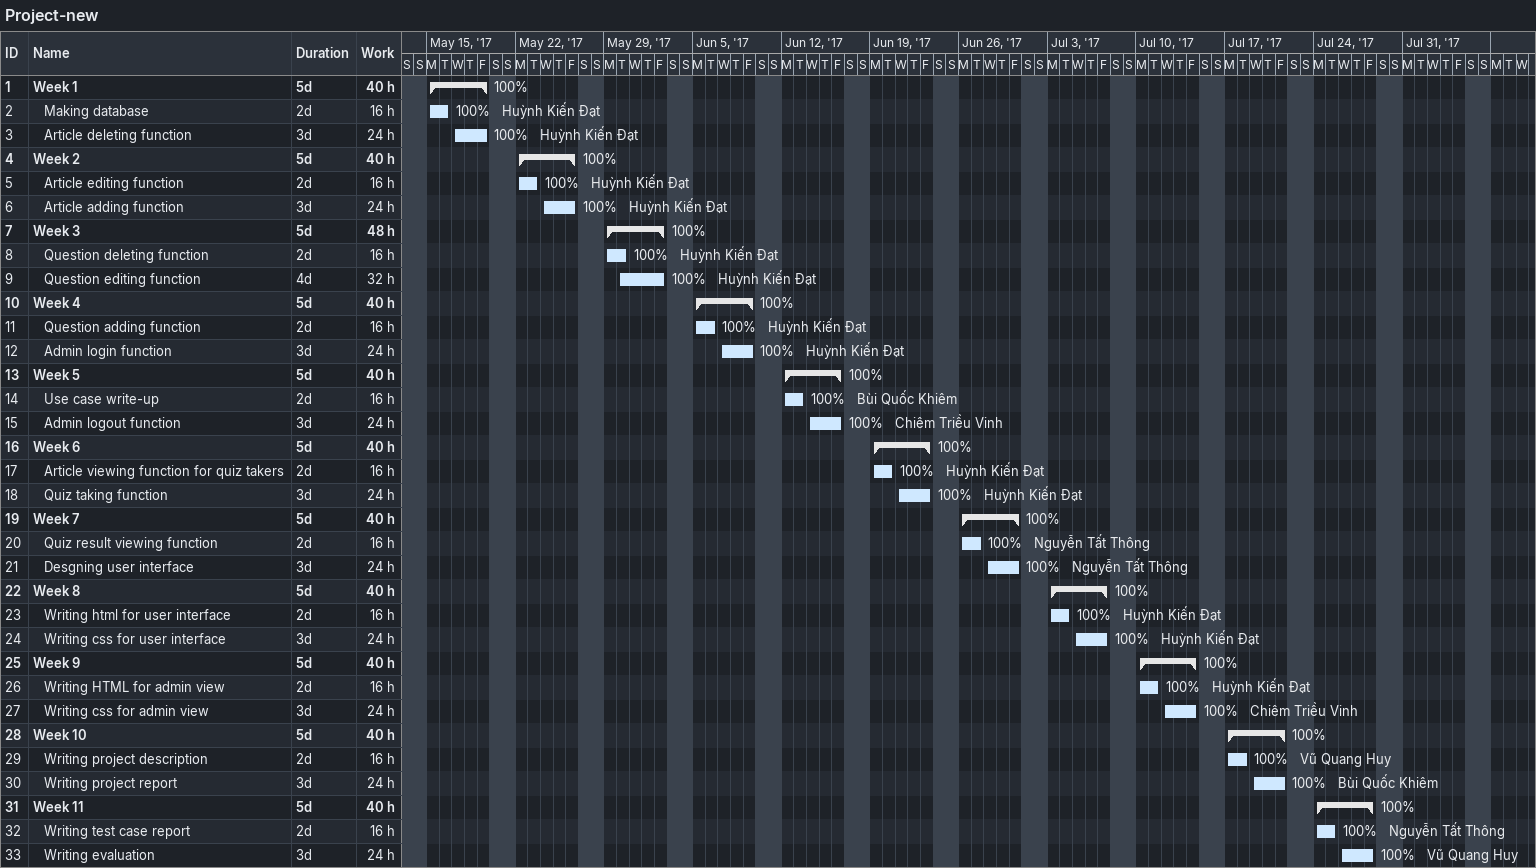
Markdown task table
Project-new

| ID | Level | Task | Duration | Start | Finish | Resources | % complete | Work (h) |
|---|---|---|---|---|---|---|---|---|
| 1 | 1 | **Week 1** | 5d | 2017-05-15 | 2017-05-19 |  | 100 | 40 |
| 2 | 2 | Making database | 2d | 2017-05-15 | 2017-05-16 | Huỳnh Kiến Đạt | 100 | 16 |
| 3 | 2 | Article deleting function | 3d | 2017-05-17 | 2017-05-19 | Huỳnh Kiến Đạt | 100 | 24 |
| 4 | 1 | **Week 2** | 5d | 2017-05-22 | 2017-05-26 |  | 100 | 40 |
| 5 | 2 | Article editing function | 2d | 2017-05-22 | 2017-05-23 | Huỳnh Kiến Đạt | 100 | 16 |
| 6 | 2 | Article adding function | 3d | 2017-05-24 | 2017-05-26 | Huỳnh Kiến Đạt | 100 | 24 |
| 7 | 1 | **Week 3** | 5d | 2017-05-29 | 2017-06-02 |  | 100 | 48 |
| 8 | 2 | Question deleting function | 2d | 2017-05-29 | 2017-05-30 | Huỳnh Kiến Đạt | 100 | 16 |
| 9 | 2 | Question editing function | 4d | 2017-05-30 | 2017-06-02 | Huỳnh Kiến Đạt | 100 | 32 |
| 10 | 1 | **Week 4** | 5d | 2017-06-05 | 2017-06-09 |  | 100 | 40 |
| 11 | 2 | Question adding function | 2d | 2017-06-05 | 2017-06-06 | Huỳnh Kiến Đạt | 100 | 16 |
| 12 | 2 | Admin login function | 3d | 2017-06-07 | 2017-06-09 | Huỳnh Kiến Đạt | 100 | 24 |
| 13 | 1 | **Week 5** | 5d | 2017-06-12 | 2017-06-16 |  | 100 | 40 |
| 14 | 2 | Use case write-up | 2d | 2017-06-12 | 2017-06-13 | Bùi Quốc Khiêm | 100 | 16 |
| 15 | 2 | Admin logout function | 3d | 2017-06-14 | 2017-06-16 | Chiêm Triều Vinh | 100 | 24 |
| 16 | 1 | **Week 6** | 5d | 2017-06-19 | 2017-06-23 |  | 100 | 40 |
| 17 | 2 | Article viewing function for quiz takers | 2d | 2017-06-19 | 2017-06-20 | Huỳnh Kiến Đạt | 100 | 16 |
| 18 | 2 | Quiz taking function | 3d | 2017-06-21 | 2017-06-23 | Huỳnh Kiến Đạt | 100 | 24 |
| 19 | 1 | **Week 7** | 5d | 2017-06-26 | 2017-06-30 |  | 100 | 40 |
| 20 | 2 | Quiz result viewing function | 2d | 2017-06-26 | 2017-06-27 | Nguyễn Tất Thông | 100 | 16 |
| 21 | 2 | Desgning user interface | 3d | 2017-06-28 | 2017-06-30 | Nguyễn Tất Thông | 100 | 24 |
| 22 | 1 | **Week 8** | 5d | 2017-07-03 | 2017-07-07 |  | 100 | 40 |
| 23 | 2 | Writing html for user interface | 2d | 2017-07-03 | 2017-07-04 | Huỳnh Kiến Đạt | 100 | 16 |
| 24 | 2 | Writing css for user interface | 3d | 2017-07-05 | 2017-07-07 | Huỳnh Kiến Đạt | 100 | 24 |
| 25 | 1 | **Week 9** | 5d | 2017-07-10 | 2017-07-14 |  | 100 | 40 |
| 26 | 2 | Writing HTML for admin view | 2d | 2017-07-10 | 2017-07-11 | Huỳnh Kiến Đạt | 100 | 16 |
| 27 | 2 | Writing css for admin view | 3d | 2017-07-12 | 2017-07-14 | Chiêm Triều Vinh | 100 | 24 |
| 28 | 1 | **Week 10** | 5d | 2017-07-17 | 2017-07-21 |  | 100 | 40 |
| 29 | 2 | Writing project description | 2d | 2017-07-17 | 2017-07-18 | Vũ Quang Huy | 100 | 16 |
| 30 | 2 | Writing project report | 3d | 2017-07-19 | 2017-07-21 | Bùi Quốc Khiêm | 100 | 24 |
| 31 | 1 | **Week 11** | 5d | 2017-07-24 | 2017-07-28 |  | 100 | 40 |
| 32 | 2 | Writing test case report | 2d | 2017-07-24 | 2017-07-25 | Nguyễn Tất Thông | 100 | 16 |
| 33 | 2 | Writing evaluation | 3d | 2017-07-26 | 2017-07-28 | Vũ Quang Huy | 100 | 24 |
